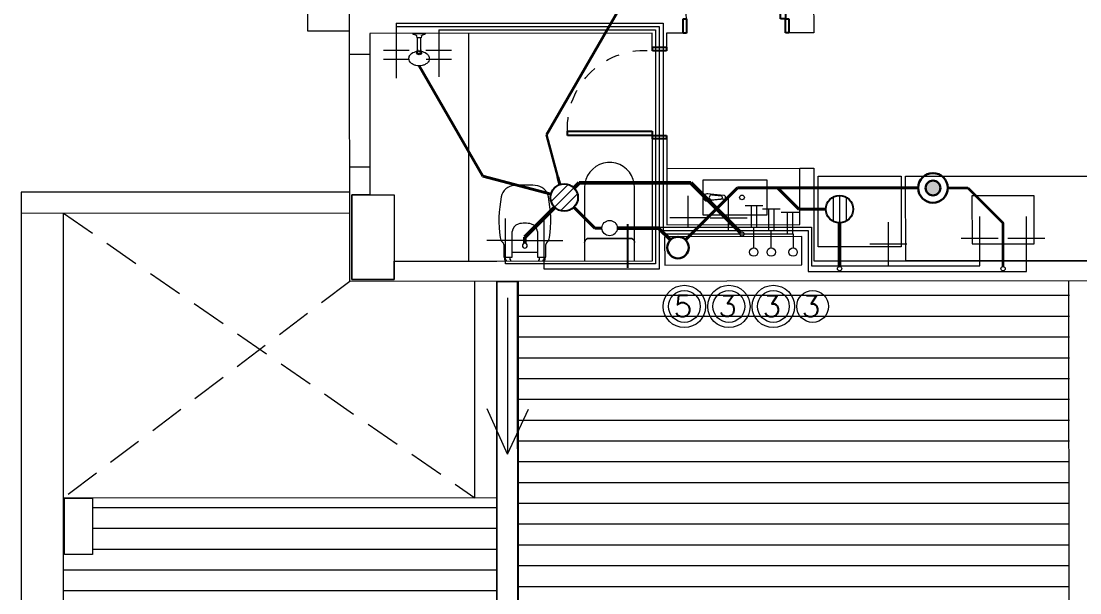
# Model space of a CAD drawing. Header units: millimetres. Extents: x 539 to 842, y -453 to -96.
# Drawn here: x 792.75 to 800.24, y -236.72 to -232.67 of the extents above; entities that cross this region are included whole.
import ezdxf

# ---------------------------------------------------------------- set-up
doc = ezdxf.new("R2010")
doc.units = ezdxf.units.MM
doc.header["$LTSCALE"] = 0.1
for name, pattern in [('ACAD_ISO02W100', [15, 12, -3]), ('CONTINUA', [0]), ('HIDDEN', [0.375, 0.25, -0.125]), ('Trazo', [0.00635, 0.003175, -0.003175])]:
    doc.linetypes.add(name, pattern=pattern)
doc.layers.get('0').update_dxf_attribs({"lineweight": 5})
for name, color, linetype, lineweight in [('00-Agua Caliente', 1, 'Continuous', 20), ('00-Agua Fria', 5, 'ACAD_ISO02W100', 20), ('00-Texto AC', 7, 'Continuous', 18), ('00-Texto AF', 7, 'Continuous', 18), ('A-DETL-GENF', 7, 'Continuous', 5), ('A-DOOR', 7, 'Continuous', 5), ('Lavarropa', 7, 'HIDDEN', 5), ('MUEBLES', 250, 'Continuous', 5), ('P-SANR-FIXT', 7, 'Continuous', 5)]:
    doc.layers.add(name, color=color, linetype=linetype, lineweight=lineweight)
for name, color, linetype in [('00-Pluvial', 40, 'Continuous'), ('00-Secundario', 24, 'Continuous'), ('00-Ventilacion', 3, 'Continuous'), ('Textos', 7, 'Continuous')]:
    doc.layers.add(name, color=color, linetype=linetype)
doc.layers.add('00-Primario', color=7, linetype='Continuous', true_color=0xff2400)
doc.layers.add('A-DOOR-HDLN', color=5, linetype='Trazo', lineweight=5, true_color=0x0000ff)
doc.styles.add('Romans', font='romans.shx')

# ---------------------------------------------------------------- blocks, each defined once
blk = doc.blocks.new('Family6 - Puerta OBLAK - Baño-2882893-1-TORRE-ARQ-PB')
at = {"layer": 'A-DOOR', "color": 8, "lineweight": 25}
for p, q in [((-0.3, 0.05), (-0.325, 0.05)), ((-0.325, 0.05), (-0.325, -0.05)), ((-0.3, -0.05), (-0.3, 0.05)), ((0.325, 0.05), (0.3, 0.05)), ((0.3, 0.05), (0.3, -0.05)), ((0.325, -0.05), (0.325, 0.05)), ((-0.325, -0.05), (-0.3, -0.05)), ((-0.2685, -0.0508), (-0.3, -0.0508)), ((-0.3, -0.0508), (-0.3, -0.6507)), ((-0.2685, -0.6507), (-0.2685, -0.0508)), ((0.3, -0.05), (0.325, -0.05)), ((-0.3, -0.6507), (-0.2685, -0.6507))]:
    blk.add_line(p, q, dxfattribs=at)
at = {"layer": 'A-DOOR-HDLN', "color": 8}
blk.add_arc((-0.2437, -0.1049), 0.5464, 267.40168, 5.68796, dxfattribs=at)
blk = doc.blocks.new('Family5 - Puerta OPBLAK - Dormitorio-2880729-1-TORRE-ARQ-PB')
at = {"layer": 'A-DOOR', "color": 8, "lineweight": 25}
for p, q in [((-0.35, 0.05), (-0.375, 0.05)), ((-0.375, 0.05), (-0.375, -0.05)), ((-0.35, -0.05), (-0.35, 0.05)), ((0.375, 0.05), (0.35, 0.05)), ((0.35, 0.05), (0.35, -0.05)), ((0.375, -0.05), (0.375, 0.05)), ((-0.375, -0.05), (-0.35, -0.05)), ((0.35, -0.05), (0.315, -0.05)), ((0.315, -0.05), (0.315, -0.75)), ((0.35, -0.75), (0.35, -0.05)), ((0.35, -0.05), (0.375, -0.05)), ((0.315, -0.75), (0.35, -0.75))]:
    blk.add_line(p, q, dxfattribs=at)
at = {"layer": 'A-DOOR-HDLN', "color": 8}
blk.add_arc((0.3017, -0.0967), 0.6534, 175.89838, 271.16402, dxfattribs=at)
blk = doc.blocks.new('Shower-Valve_Trim-KOHLER-Alteo-K-TS45106 - 2_5 GPM_ 2BZ-Oil-Rubed Nickel-V7-2-TORRE-ARQ- PB _-2_14_')
at = {"layer": 'P-SANR-FIXT', "color": 8}
for p, q in [((2.5274, -14.2181), (2.5169, -14.2613)), ((2.5304, -14.2201), (2.5274, -14.2181)), ((2.5169, -14.2613), (2.5063, -14.3045)), ((2.5063, -14.3045), (2.5099, -14.304)), ((2.5273, -14.281), (2.5422, -14.2823)), ((2.5491, -14.2543), (2.5352, -14.2486)), ((2.5433, -14.2816), (2.544, -14.2785)), ((2.544, -14.2785), (2.5489, -14.2585)), ((2.544, -14.2785), (2.6228, -14.2978)), ((2.5489, -14.2585), (2.5496, -14.2555)), ((2.6277, -14.2778), (2.5489, -14.2585)), ((2.6228, -14.2978), (2.6275, -14.299)), ((2.6273, -14.3012), (2.6353, -14.3032)), ((2.6277, -14.2778), (2.6324, -14.2789)), ((2.6412, -14.2788), (2.6333, -14.2768)), ((2.6353, -14.3032), (2.6403, -14.3044)), ((2.6412, -14.2788), (2.6463, -14.28))]:
    blk.add_line(p, q, dxfattribs=at)
for centre, radius, start, end in [((2.5286, -14.2227), 0.00317, 6.88973, 54.99277), ((2.3096, -14.2492), 0.2237, 0.86448, 6.88973), ((2.7256, -14.3114), 0.0905, 131.08312, 158.8669), ((2.697, -14.2785), 0.0469, 98.13329, 131.08312), ((2.696, -14.2716), 0.0399, 63.16756, 98.13329), ((2.6956, -14.2724), 0.0408, 36.25317, 63.16756), ((2.5094, -14.3008), 0.00318, 277.49573, 325.59877), ((2.3275, -14.1762), 0.2237, 325.59877, 331.62402), ((2.527, -14.284), 0.00308, 84.79207, 151.62402), ((2.5364, -14.2458), 0.00308, 180.86448, 247.69643), ((2.5423, -14.2813), 0.000995, 264.79207, 346.24425), ((2.5487, -14.2552), 0.000995, 346.24425, 67.69643), ((2.629, -14.2944), 0.00706, 209.18005, 256.24425), ((2.6316, -14.2837), 0.00706, 76.24425, 123.30845), ((2.7252, -14.3132), 0.0905, 173.6216, 201.40538), ((2.6532, -14.2979), 0.0156, 203.24425, 228.68804), ((2.6423, -14.2962), 0.00848, 256.24425, 285.40268), ((2.6414, -14.2929), 0.0119, 285.40268, 336.41209), ((2.6547, -14.2917), 0.0156, 103.80047, 129.24425), ((2.6364, -14.3294), 0.0206, 46.321, 64.72443), ((2.6442, -14.2882), 0.00848, 47.08582, 76.24425), ((2.6419, -14.2907), 0.0119, 356.07641, 47.08582), ((2.639, -14.2912), 0.0148, 333.96033, 346.24425), ((2.639, -14.2912), 0.0148, 346.24425, 358.52817), ((2.6544, -14.2561), 0.0206, 267.76407, 286.1675), ((2.6759, -14.2869), 0.0652, 13.90573, 36.25317), ((2.642, -14.2919), 0.0998, 333.27475, 346.24425), ((2.642, -14.2919), 0.0998, 346.24425, 359.21375), ((2.6548, -14.2921), 0.0869, 359.21375, 13.90573), ((2.6846, -14.3292), 0.0469, 201.40538, 234.35521), ((2.6805, -14.3348), 0.0399, 234.35521, 269.32094), ((2.6805, -14.334), 0.0408, 269.32094, 296.23533), ((2.6697, -14.312), 0.0652, 296.23533, 318.58277), ((2.6535, -14.2977), 0.0869, 318.58277, 333.27475)]:
    blk.add_arc(centre, radius, start, end, dxfattribs=at)
for centre, major_axis, start_param, end_param in [((2.63, -14.289), (0.0025, 0.01), 3.141593, 4.712389), ((2.63, -14.289), (0.0025, 0.01), 4.712389, 6.283185), ((2.6499, -14.2938), (0.0042, 0.0171), 2.888228, 4.712389), ((2.6499, -14.2938), (0.00241, 0.00985), 3.041039, 4.712389), ((2.6499, -14.2938), (0.0042, 0.0171), 4.712389, 6.53655), ((2.6499, -14.2938), (0.00241, 0.00985), 4.712389, 6.383739)]:
    blk.add_ellipse(centre, major_axis=major_axis, ratio=0.707107, start_param=start_param, end_param=end_param, dxfattribs=at)
for points in [[(2.6393, -14.2912), (2.6389, -14.2927), (2.6378, -14.2956), (2.6351, -14.2992), (2.632, -14.301), (2.6293, -14.3015), (2.628, -14.3014), (2.6273, -14.3012)], [(2.6393, -14.2912), (2.6397, -14.2897), (2.64, -14.2867), (2.6392, -14.2823), (2.6374, -14.2792), (2.6352, -14.2775), (2.634, -14.277), (2.6333, -14.2768)]]:
    blk.add_open_spline(points, degree=3, knots=[1.570796, 1.570796, 1.570796, 1.570796, 1.963495, 2.356194, 2.748894, 2.945243, 3.141593, 3.141593, 3.141593, 3.141593], dxfattribs=at)
blk = doc.blocks.new('Sanitary_Toilets_Ceramica-Catalano_Zero-70-One-Piece-Close-Coupled-Syphonic - Default-V1-2-TORRE-ARQ- PB _-2_14_')
at = {"layer": 'A-DETL-GENF', "color": 8}
for p, q in [((0.0444, 0.177), (0.0015, 0.177)), ((0.0887, 0.177), (0.0444, 0.177)), ((0.1331, 0.177), (0.0887, 0.177)), ((0.1331, 0.177), (0.1423, 0.1755)), ((0.524, 0.177), (0.1331, 0.177)), ((0.1423, 0.1755), (0.1331, 0.177)), ((0.1423, 0.1755), (0.1507, 0.1713)), ((0.1507, 0.1713), (0.1423, 0.1755)), ((0.1507, 0.1713), (0.1573, 0.1646)), ((0.1573, 0.1646), (0.1507, 0.1713)), ((0.1573, 0.1646), (0.1616, 0.1563)), ((0.1616, 0.1563), (0.1573, 0.1646)), ((0.1616, 0.1563), (0.1631, 0.147)), ((0.1631, 0.147), (0.1616, 0.1563)), ((0.5531, 0.1746), (0.524, 0.177)), ((0.5815, 0.1674), (0.5531, 0.1746)), ((0.6082, 0.1557), (0.5815, 0.1674)), ((0.6327, 0.1397), (0.6082, 0.1557)), ((0.1631, 0.147), (0.1631, -0.147)), ((0.1631, 0.098), (0.1631, 0.147)), ((0.1631, 0.049), (0.1631, 0.098)), ((0.6542, 0.1199), (0.6327, 0.1397)), ((0.6722, 0.0968), (0.6542, 0.1199)), ((0.6861, 0.0711), (0.6722, 0.0968)), ((0.1631, 0), (0.1631, 0.049)), ((0.6956, 0.0435), (0.6861, 0.0711)), ((0.7004, 0.0146), (0.6956, 0.0435)), ((0.7004, -0.0146), (0.7004, 0.0146)), ((0.1631, -0.049), (0.1631, 0)), ((0.1631, -0.098), (0.1631, -0.049)), ((0.6722, -0.0968), (0.6861, -0.0711)), ((0.6861, -0.0711), (0.6956, -0.0435)), ((0.6956, -0.0435), (0.7004, -0.0146)), ((0.1631, -0.147), (0.1616, -0.1563)), ((0.1616, -0.1563), (0.1631, -0.147)), ((0.1631, -0.147), (0.1631, -0.098)), ((0.6082, -0.1557), (0.6327, -0.1397)), ((0.6327, -0.1397), (0.6542, -0.1199)), ((0.6542, -0.1199), (0.6722, -0.0968)), ((0.0015, -0.177), (0.0444, -0.177)), ((0.0444, -0.177), (0.0887, -0.177)), ((0.0887, -0.177), (0.1331, -0.177)), ((0.1423, -0.1755), (0.1331, -0.177)), ((0.1331, -0.177), (0.1423, -0.1755)), ((0.1331, -0.177), (0.524, -0.177)), ((0.1507, -0.1713), (0.1423, -0.1755)), ((0.1423, -0.1755), (0.1507, -0.1713)), ((0.1573, -0.1646), (0.1507, -0.1713)), ((0.1507, -0.1713), (0.1573, -0.1646)), ((0.1616, -0.1563), (0.1573, -0.1646)), ((0.1573, -0.1646), (0.1616, -0.1563)), ((0.524, -0.177), (0.5531, -0.1746)), ((0.5531, -0.1746), (0.5815, -0.1674)), ((0.5815, -0.1674), (0.6082, -0.1557))]:
    blk.add_line(p, q, dxfattribs=at)
blk = doc.blocks.new('Vitreous china bidet _ Debba _ Roca _ 355994xx0 - White - Debba- Roca-2705266-2-TORRE-ARQ- PB _-2_14_')
at = {"layer": 'P-SANR-FIXT', "color": 8}
for p, q in [((0.0357, 0.0802), (0.0357, 0.2622)), ((0.2143, 0.2622), (0.2143, 0.0802)), ((-0.0236, 0.1689), (-0.0236, 0.0802)), ((0.2736, 0.0802), (0.2738, 0.1687)), ((-0.0236, 0.0802), (-0.0194, 0.0802)), ((-0.0194, 0.0802), (-0.0194, 0.0596)), ((-0.0194, 0.0802), (0.0221, 0.0802)), ((0.0221, 0.0802), (0.0357, 0.0802)), ((0.0221, 0.0596), (0.0221, 0.0802)), ((0.0357, 0.1159), (0.2143, 0.1159)), ((0.2143, 0.0802), (0.2279, 0.0802)), ((0.2279, 0.0802), (0.2694, 0.0802)), ((0.2279, 0.0596), (0.2279, 0.0802)), ((0.2694, 0.0596), (0.2694, 0.0802)), ((0.2694, 0.0802), (0.2736, 0.0802)), ((-0.0194, 0.0596), (-0.006, 0.0596)), ((-0.006, 0.0596), (-0.006, 0.0508)), ((0.026, 0.0596), (0.0221, 0.0596)), ((0.026, 0.0508), (0.026, 0.0596)), ((0.224, 0.0596), (0.2279, 0.0596)), ((0.224, 0.0508), (0.224, 0.0596)), ((0.256, 0.0508), (0.256, 0.0596)), ((0.256, 0.0596), (0.2694, 0.0596))]:
    blk.add_line(p, q, dxfattribs=at)
for centre, radius, start, end in [((0.0575, 0.4868), 0.1013, 93.86915, 168.75559), ((0.125, -0.5106), 1.1009, 86.13085, 93.86915), ((0.1925, 0.4868), 0.1013, 11.24441, 86.13085), ((0.8089, 0.3374), 0.8673, 168.75559, 187.87391), ((-0.5589, 0.3374), 0.8673, 352.12609, 11.24441), ((0.1, 0.2529), 0.0649, 110.16908, 171.83092), ((0.1293, 0.1353), 0.1859, 91.32885, 106.15101), ((0.1207, 0.1353), 0.1859, 73.84899, 88.67115), ((0.15, 0.2529), 0.0649, 8.16908, 69.83092), ((0.0086, 0.2267), 0.0594, 187.87391, 225.1331), ((-0.0411, 0.1689), 0.0175, 0, 63.70008), ((0.125, 0.1608), 0.0175, 0, 180), ((0.125, 0.1608), 0.0175, 180, 0), ((0.2904, 0.1686), 0.0167, 126.27151, 179.72849), ((0.2414, 0.2267), 0.0594, 311.25476, 352.12609)]:
    blk.add_arc(centre, radius, start, end, dxfattribs=at)
blk = doc.blocks.new('Bacha 45x25cm')
at = {"layer": 'MUEBLES', "color": 8}
for p, q in [((0.1116, 0.1456), (0.0994, 0.0278)), ((0.1062, 0.0625), (0.1134, 0.1271)), ((0.1367, 0.1258), (0.1438, 0.0625)), ((0.1384, 0.1456), (0.1506, 0.0278))]:
    blk.add_line(p, q, dxfattribs=at)
blk.add_lwpolyline([(0, 0.45), (0.25, 0.45), (0.25, 0), (0, 0)], close=True, dxfattribs=at)
blk.add_circle((0.125, 0.275), 0.0166, dxfattribs=at)
for centre, radius, start, end in [((0.125, 0.1456), 0.0134, 0, 180), ((0.125, 0.1258), 0.0117, 360, 173.64144), ((0.125, 0.0278), 0.0256, 168.17214, 11.82786), ((0.125, 0.0625), 0.0188, 167.28289, 12.84679)]:
    blk.add_arc(centre, radius, start, end, dxfattribs=at)
blk = doc.blocks.new('T1-5P-2020')
at = {"color": 8, "lineweight": 5}
for p, q in [((4090.5396, 1358.9634), (4090.5337, 1364.8459)), ((4093.8227, 1363.1419), (4093.8251, 1360.7247)), ((4092.6819, 1360.722), (4090.6819, 1360.72)), ((4090.6819, 1360.72), (4090.683, 1359.5785)), ((4091.3815, 1360.72), (4091.3815, 1359.1075)), ((4092.682, 1360.6235), (4092.6819, 1360.722)), ((4092.9001, 1360.7238), (4092.7834, 1360.7236)), ((4092.7834, 1360.7236), (4092.7835, 1360.6236)), ((4092.6827, 1360.6235), (4092.682, 1360.6235)), ((4092.7835, 1360.6236), (4092.7827, 1360.6236)), ((4090.682, 1360.573), (4090.538, 1360.5728)), ((4092.6826, 1359.9985), (4092.6826, 1359.9735)), ((4092.6835, 1359.1095), (4092.6826, 1359.9735)), ((4092.6826, 1359.9735), (4092.6834, 1359.9735)), ((4092.7834, 1359.9736), (4092.7841, 1359.9736)), ((4092.7841, 1359.9736), (4092.7847, 1359.3656)), ((4090.682, 1359.773), (4090.538, 1359.7728)), ((4092.7843, 1359.7656), (4093.726, 1359.7666)), ((4093.726, 1359.7666), (4093.826, 1359.7667)), ((4093.7264, 1359.3666), (4093.726, 1359.7666)), ((4093.826, 1359.7667), (4093.8264, 1359.3667)), ((4094.4761, 1359.7098), (4095.8559, 1359.7112)), ((4094.4767, 1359.1098), (4094.4761, 1359.7098)), ((4090.554, 1359.5784), (4090.854, 1359.5787)), ((4090.683, 1359.5785), (4090.554, 1359.5784)), ((4090.554, 1359.5784), (4090.5546, 1358.9784)), ((4090.5546, 1358.9784), (4090.554, 1359.5784)), ((4090.854, 1359.5787), (4090.8546, 1358.9787)), ((4095.3861, 1359.5707), (4094.9461, 1359.5703)), ((4094.9461, 1359.5703), (4094.9465, 1359.2303)), ((4095.3865, 1359.2307), (4095.3861, 1359.5707)), ((4092.7847, 1359.3656), (4093.7264, 1359.3666)), ((4093.8264, 1359.3667), (4093.8267, 1359.1092)), ((4093.7415, 1359.2816), (4092.7698, 1359.2806)), ((4092.7698, 1359.2806), (4092.77, 1359.0806)), ((4093.7417, 1359.0816), (4093.7415, 1359.2816)), ((4094.9465, 1359.2303), (4095.3865, 1359.2307)), ((4090.8545, 1359.1077), (4091.5808, 1359.1084)), ((4090.8546, 1358.9787), (4090.8545, 1359.1077)), ((4091.5808, 1359.1084), (4092.6835, 1359.1095)), ((4092.77, 1359.0806), (4093.7417, 1359.0816)), ((4093.8267, 1359.1092), (4097.3823, 1359.1127)), ((4095.8565, 1359.1112), (4094.4767, 1359.1098)), ((4097.3824, 1358.9702), (4090.5396, 1358.9634)), ((4090.8546, 1358.9787), (4090.5546, 1358.9784)), ((4090.5546, 1358.9784), (4090.8546, 1358.9787)), ((4091.4247, 1357.4318), (4091.425, 1358.9643))]:
    blk.add_line(p, q, dxfattribs=at)
at = {"color": 8}
for p, q in [((4093.8251, 1360.7247), (4093.6501, 1360.7245)), ((4088.5132, 1352.2477), (4088.5121, 1359.4481)), ((4091.5818, 1358.9644), (4091.5824, 1353.0563)), ((4091.7265, 1358.9646), (4091.7324, 1353.0563)), ((4095.6378, 1353.0603), (4095.6319, 1358.9685)), ((4091.582, 1357.4319), (4088.5124, 1357.429))]:
    blk.add_line(p, q, dxfattribs=at)
at = {"color": 8, "linetype": 'HIDDEN', "lineweight": 5, "ltscale": 10}
for p, q in [((4088.5121, 1359.4481), (4091.4247, 1357.4318)), ((4090.5396, 1358.9634), (4088.5134, 1357.429))]:
    blk.add_line(p, q, dxfattribs=at)
at = {"color": 8, "linetype": 'CONTINUA', "lineweight": 13}
for p, q in [((4091.7331, 1358.8661), (4095.6373, 1358.8661)), ((4091.7331, 1358.7189), (4095.6375, 1358.7189)), ((4091.7331, 1358.5716), (4095.6376, 1358.5716)), ((4091.7331, 1358.4243), (4095.6372, 1358.4243)), ((4091.7331, 1358.277), (4095.6373, 1358.277)), ((4091.7331, 1358.1297), (4095.6375, 1358.1297)), ((4091.7331, 1357.9825), (4095.6376, 1357.9825)), ((4091.7331, 1357.8352), (4095.6372, 1357.8352)), ((4091.7331, 1357.6879), (4095.6373, 1357.6879)), ((4091.7331, 1357.5406), (4095.6375, 1357.5406)), ((4088.7187, 1357.3634), (4091.5824, 1357.3634)), ((4091.7331, 1357.3933), (4095.6376, 1357.3933)), ((4088.7187, 1357.2161), (4091.5824, 1357.2161)), ((4091.7331, 1357.2461), (4095.6372, 1357.2461)), ((4088.7187, 1357.0689), (4091.5824, 1357.0689)), ((4091.7331, 1357.0988), (4095.6373, 1357.0988)), ((4088.5132, 1356.9216), (4091.5824, 1356.9216)), ((4091.7331, 1356.9515), (4095.6375, 1356.9515)), ((4088.5132, 1356.7743), (4091.5824, 1356.7743)), ((4091.7331, 1356.8042), (4095.6376, 1356.8042))]:
    blk.add_line(p, q, dxfattribs=at)
at = {"color": 8}
for points in [[(4090.5378, 1360.8892), (4090.2411, 1360.8891), (4090.2411, 1360.7391), (4090.5378, 1360.7392)], [(4088.7187, 1357.0292), (4088.5188, 1357.0292), (4088.5188, 1357.4292), (4088.7187, 1357.4292)]]:
    blk.add_lwpolyline(points, close=True, dxfattribs=at)
for points in [[(4090.539, 1359.5978), (4088.2132, 1359.5978), (4088.2132, 1359.4478), (4090.5391, 1359.4501)], [(4088.2132, 1359.4478), (4088.2132, 1351.9653), (4099.4376, 1351.9653)]]:
    blk.add_lwpolyline(points, dxfattribs=at)
at = {"layer": 'Lavarropa', "color": 8, "linetype": 'CONTINUA', "lineweight": 13}
blk.add_lwpolyline([(4093.8558, 1359.7098), (4094.4458, 1359.7098), (4094.4458, 1359.2098), (4093.8558, 1359.2098)], close=True, dxfattribs=at)
at = {"color": 8, "lineweight": 5}
for name, p, xscale, rotation in [('Family5 - Puerta OPBLAK - Dormitorio-2880729-1-TORRE-ARQ-PB', (4093.275, 1360.7741), -1.000000000000008, 180.0572957222605), ('Shower-Valve_Trim-KOHLER-Alteo-K-TS45106 - 2_5 GPM_ 2BZ-Oil-Rubed Nickel-V7-2-TORRE-ARQ- PB _-2_14_', (4077.7773, 1366.5558), -1, 76.24425034768265), ('Family6 - Puerta OBLAK - Baño-2882893-1-TORRE-ARQ-PB', (4092.733, 1360.2986), -0.9999999999999922, 270.057295711756)]:
    blk.add_blockref(name, p, dxfattribs=dict(at, xscale=xscale, rotation=rotation))
for name, p, rotation in [('Sanitary_Toilets_Ceramica-Catalano_Zero-70-One-Piece-Close-Coupled-Syphonic - Default-V1-2-TORRE-ARQ- PB _-2_14_', (4092.3802, 1359.106), 89.99999995422553), ('Bacha 45x25cm', (4093.0425, 1359.685), 269.9999997179184)]:
    blk.add_blockref(name, p, dxfattribs=dict(at, rotation=rotation))
blk.add_blockref('Vitreous china bidet _ Debba _ Roca _ 355994xx0 - White - Debba- Roca-2705266-2-TORRE-ARQ- PB _-2_14_', (4091.6547, 1359.0568), dxfattribs=at)
blk = doc.blocks.new('LLP')
at = {"layer": '00-Agua Fria', "color": 0, "linetype": 'Continuous', "lineweight": 20}
for p, q in [((-1, 2.4), (1, 2.4)), ((-0.3, 2.4), (-0.3, 0)), ((0.3, 2.4), (0.3, 0))]:
    blk.add_line(p, q, dxfattribs=at)

msp = doc.modelspace()

# ---------------------------------------------------------------- hatches: boundary and pattern name
at = {"layer": '00-Primario', "lineweight": 100}
msp.add_hatch(color=256, dxfattribs=at).paths.add_polyline_path([(799.2555, -233.8485, 1), (799.1502, -233.8485, 1)])

# ---------------------------------------------------------------- linework, layer by layer
at = {"layer": '00-Agua Caliente', "color": 1, "linetype": 'Continuous', "lineweight": 20}
for p, q in [((795.4021, -232.6804), (795.4021, -233.0705)), ((795.3109, -232.8732), (795.4933, -232.8732)), ((795.3122, -232.9362), (795.492, -232.9362)), ((797.756, -234.1492), (797.756, -233.9048)), ((796.4502, -234.4241), (796.4502, -234.0654)), ((797.6251, -234.0602), (797.8868, -234.0602)), ((799.8646, -234.4411), (799.8646, -234.0516)), ((796.3193, -234.2209), (796.5811, -234.2209)), ((799.9955, -234.2071), (799.7337, -234.2071))]:
    msp.add_line(p, q, dxfattribs=at)
at = {"layer": '00-Agua Caliente', "linetype": 'ACAD_ISO02W100', "ltscale": 3}
msp.add_lwpolyline([(795.4021, -232.6804), (797.292, -232.6804), (797.292, -234.1742), (798.212, -234.1742), (798.212, -234.2726)], dxfattribs=at)
at = {"layer": '00-Agua Caliente', "linetype": 'CONTINUA'}
for points in [[(795.4021, -232.7048), (797.2639, -232.7048), (797.2639, -234.4241), (796.4502, -234.4241)], [(797.2639, -234.1492), (798.3183, -234.1492), (798.3183, -234.4411), (799.8646, -234.4411)], [(798.058, -234.2726), (798.058, -234.1492)]]:
    msp.add_lwpolyline(points, dxfattribs=at)
at = {"layer": '00-Agua Caliente', "color": 1, "linetype": 'CONTINUA', "lineweight": 20}
for centre in [(798.058, -234.3026), (798.212, -234.3026)]:
    msp.add_circle(centre, 0.03, dxfattribs=at)
at = {"layer": '00-Agua Caliente', "color": 1}
for centre, radius in [((798.0727, -234.688), 0.15), ((798.0727, -234.688), 0.1127), ((798.3506, -234.688), 0.1127)]:
    msp.add_circle(centre, radius, dxfattribs=at)
at = {"layer": '00-Agua Fria', "color": 5, "linetype": 'Continuous', "lineweight": 20}
for p, q in [((795.7032, -232.7293), (795.7032, -233.0607)), ((795.6119, -232.8732), (795.7944, -232.8732)), ((795.6132, -232.9362), (795.7931, -232.9362)), ((797.4694, -234.1256), (797.4694, -233.9048)), ((796.1749, -234.3859), (796.1749, -234.0654)), ((797.6003, -234.0602), (797.3386, -234.0602)), ((798.8869, -234.4012), (798.8869, -234.0904)), ((799.5339, -234.4012), (799.5339, -234.0516)), ((796.3058, -234.2209), (796.044, -234.2209)), ((799.0178, -234.2459), (798.756, -234.2459)), ((799.6648, -234.2071), (799.403, -234.2071))]:
    msp.add_line(p, q, dxfattribs=at)
at = {"layer": '00-Agua Fria', "color": 5, "lineweight": 25}
msp.add_line((797.0427, -234.4149), (797.0427, -234.1054), dxfattribs=at)
at = {"layer": '00-Agua Fria', "ltscale": 3}
for points in [[(795.7032, -232.7293), (797.2378, -232.7293), (797.2378, -234.3859), (796.1749, -234.3859)], [(797.2378, -234.1256), (798.3431, -234.1256), (798.3431, -234.4012), (799.5339, -234.4012)], [(797.9337, -234.2726), (797.9337, -234.1256)]]:
    msp.add_lwpolyline(points, dxfattribs=at)
at = {"layer": '00-Agua Fria', "linetype": 'CONTINUA', "lineweight": 20}
for centre, radius in [((797.9337, -234.3026), 0.03), ((797.7576, -234.688), 0.15), ((797.7576, -234.688), 0.1127)]:
    msp.add_circle(centre, radius, dxfattribs=at)
at = {"layer": '00-Pluvial', "lineweight": 20}
for p, q in [((796.1899, -234.6264), (796.1896, -235.7342)), ((796.1896, -235.7342), (796.0467, -235.4137)), ((796.1896, -235.7342), (796.3382, -235.4163))]:
    msp.add_line(p, q, dxfattribs=at)
at = {"layer": '00-Pluvial', "linetype": 'CONTINUA', "lineweight": 13}
msp.add_lwpolyline([(796.1147, -234.5107), (796.2653, -234.5107), (796.2653, -240.4189), (796.1147, -240.4189)], close=True, dxfattribs=at)
at = {"layer": '00-Primario', "lineweight": 40}
for points in [[(797.4512, -234.2169), (797.8196, -233.8485)], [(799.0978, -233.8485), (797.8196, -233.8485)], [(798.2524, -233.9989), (798.102, -233.8485)], [(796.6606, -233.9851), (796.8081, -234.1326)], [(798.4446, -233.9989), (798.2524, -233.9989)], [(796.859, -234.1326), (796.8081, -234.1326)]]:
    msp.add_lwpolyline(points, dxfattribs=at)
at = {"layer": '00-Primario', "lineweight": 35}
for points in [[(799.3079, -233.8485), (799.4494, -233.8485)], [(799.4493, -233.8484), (799.6994, -234.0985)], [(799.6994, -234.4059), (799.6994, -234.0985)]]:
    msp.add_lwpolyline(points, dxfattribs=at)
at = {"layer": '00-Primario', "lineweight": 50}
for points in [[(796.9672, -234.1326), (797.2587, -234.1326)], [(797.2587, -234.1326), (797.343, -234.2169)]]:
    msp.add_lwpolyline(points, dxfattribs=at)
at = {"layer": '00-Primario', "lineweight": 30}
for centre, radius in [((799.2029, -233.8485), 0.1051), ((799.2029, -233.8485), 0.0526), ((797.3971, -234.271), 0.0765)]:
    msp.add_circle(centre, radius, dxfattribs=at)
at = {"layer": '00-Primario', "lineweight": 20}
for centre, radius in [((796.9131, -234.1326), 0.0541), ((797.4425, -234.688), 0.1127)]:
    msp.add_circle(centre, radius, dxfattribs=at)
at = {"layer": '00-Primario', "linetype": 'Continuous', "lineweight": 20}
msp.add_circle((799.6994, -234.4211), 0.0151, dxfattribs=at)
at = {"layer": '00-Secundario', "lineweight": 15}
for p, q in [((796.4993, -233.9446), (796.6196, -233.8243)), ((796.5236, -233.9854), (796.6603, -233.8486)), ((796.5643, -234.0097), (796.6846, -233.8894)), ((798.4957, -233.9134), (798.4957, -234.0835)), ((798.5417, -233.9018), (798.5417, -234.0952)), ((798.5877, -233.9134), (798.5877, -234.0835))]:
    msp.add_line(p, q, dxfattribs=at)
at = {"layer": '00-Secundario', "lineweight": 30}
for points in [[(796.4655, -233.4722), (798.2984, -230.2975)], [(796.5462, -233.7733), (796.4655, -233.4722)]]:
    msp.add_lwpolyline(points, dxfattribs=at)
at = {"layer": '00-Secundario', "lineweight": 40}
for points in [[(796.0143, -233.7639), (795.5639, -232.9837)], [(796.4983, -233.8936), (796.0143, -233.7639)], [(796.5596, -233.8233), (796.5462, -233.7733)]]:
    msp.add_lwpolyline(points, dxfattribs=at)
at = {"layer": '00-Secundario', "lineweight": 50}
for points in [[(796.6609, -233.848), (796.6971, -233.8118)], [(796.6971, -233.8118), (797.4873, -233.8118)], [(797.4873, -233.8118), (797.8397, -234.1642)], [(796.6606, -233.8483), (796.6609, -233.848)], [(796.3125, -234.1964), (796.5239, -233.9851)], [(798.5414, -234.4048), (798.5414, -234.0956)], [(796.3125, -234.2401), (796.3125, -234.1964)]]:
    msp.add_lwpolyline(points, dxfattribs=at)
at = {"layer": '00-Secundario', "lineweight": 25}
for centre in [(796.5922, -233.9167), (798.5413, -233.9989)]:
    msp.add_circle(centre, 0.0967, dxfattribs=at)
at = {"layer": '00-Secundario', "linetype": 'Continuous', "lineweight": 20}
for centre in [(797.8504, -234.1749), (798.5414, -234.42)]:
    msp.add_circle(centre, 0.0151, dxfattribs=at)
at = {"layer": '00-Ventilacion', "color": 3, "lineweight": 20}
msp.add_circle((797.4425, -234.688), 0.15, dxfattribs=at)

# ---------------------------------------------------------------- block references
at = {"color": 8}
msp.add_blockref('T1-5P-2020', (-3295.4671, -1593.4752), dxfattribs=at)
at = {"layer": '00-Agua Caliente', "color": 1, "linetype": 'Continuous', "lineweight": 20, "xscale": -0.0625, "yscale": 0.0625, "zscale": 0.0625}
for p in [(798.0574, -234.1492), (798.1902, -234.1727)]:
    msp.add_blockref('LLP', p, dxfattribs=at)
at = {"layer": '00-Agua Fria', "linetype": 'Continuous', "lineweight": 20, "xscale": -0.0625, "yscale": 0.0625, "zscale": 0.0625}
msp.add_blockref('LLP', (797.935, -234.1256), dxfattribs=at)

# ---------------------------------------------------------------- texts
at = {"layer": '00-Texto AC', "style": 'Romans'}
for p in [(797.9971, -234.7612), (798.2749, -234.7612)]:
    msp.add_text('3', height=0.15, rotation=360, dxfattribs=at).set_placement(p)
at = {"layer": '00-Texto AF', "style": 'Romans'}
msp.add_text('3', height=0.15, rotation=360, dxfattribs=at).set_placement((797.6841, -234.7595))
at = {"layer": 'Textos', "style": 'Romans'}
msp.add_text('5', height=0.15, rotation=360, dxfattribs=at).set_placement((797.3685, -234.7612))

doc.saveas('drawing.dxf')
